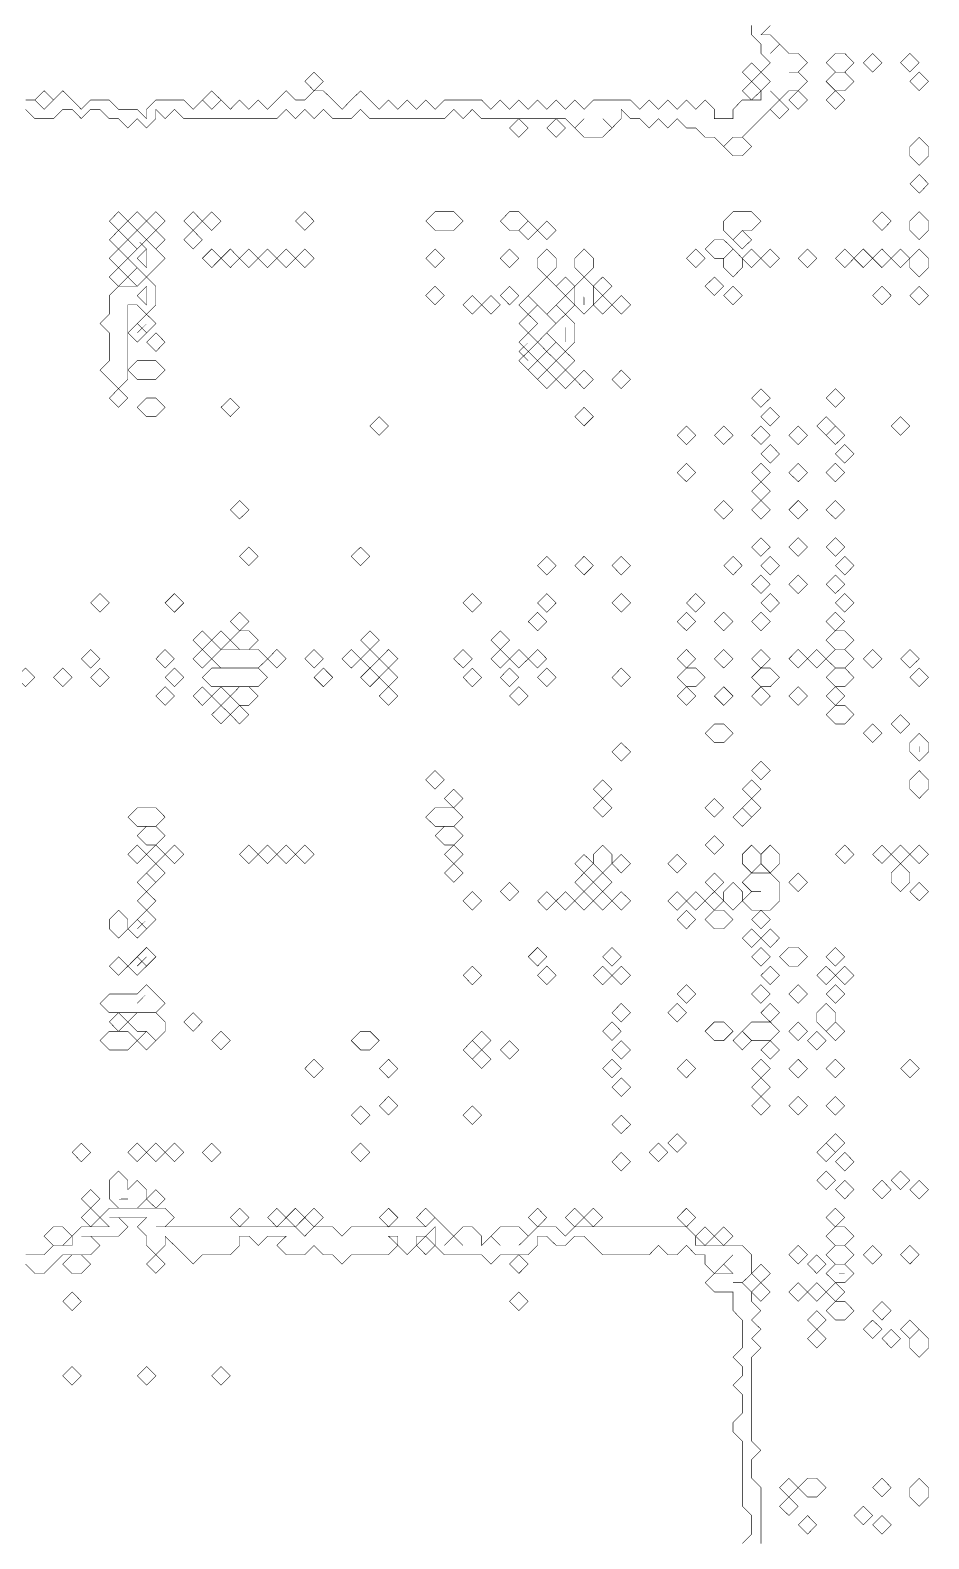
# Model space of a CAD drawing. Header units: metres. Extents: x 0 to 4945, y -4945 to 0.
# Drawn here: x 1127 to 2061, y -3362 to -1795 of the extents above; entities that cross this region are included whole.
import ezdxf

# ---------------------------------------------------------------- set-up
doc = ezdxf.new("R2010")
doc.units = ezdxf.units.M
for name, color, linetype in [('conductor', 1, 'Continuous'), ('dielectric', 8, 'Continuous'), ('substrate', 5, 'Continuous')]:
    doc.layers.add(name, color=color, linetype=linetype)

msp = doc.modelspace()

# ---------------------------------------------------------------- linework, layer by layer
at = {"layer": 'conductor', "const_width": 0.5}
for points in [[(1896.5, -1790), (1886.8, -1799.7), (1896.5, -1799.7), (1906.1, -1809.4), (1896.5, -1819), (1906.1, -1809.4), (1915.8, -1819), (1925.5, -1819), (1935.2, -1828.7), (1925.5, -1838.4), (1915.8, -1838.4), (1925.5, -1838.4), (1935.2, -1848.1), (1925.5, -1857.8), (1915.8, -1857.8), (1906.1, -1867.4), (1896.5, -1857.8), (1906.1, -1867.4), (1896.5, -1877.1), (1886.8, -1886.8), (1877.1, -1896.5), (1867.4, -1906.1), (1857.8, -1906.1), (1848.1, -1915.8), (1838.4, -1906.1), (1828.7, -1906.1), (1819, -1896.5), (1809.4, -1896.5), (1799.7, -1886.8), (1790, -1896.5), (1780.3, -1886.8), (1770.7, -1896.5), (1761, -1886.8), (1751.3, -1886.8), (1741.6, -1877.1), (1741.6, -1886.8), (1732, -1896.5), (1722.3, -1886.8), (1732, -1896.5), (1722.3, -1906.1), (1712.6, -1906.1), (1702.9, -1906.1), (1693.3, -1896.5), (1702.9, -1886.8), (1693.3, -1896.5), (1683.6, -1886.8), (1673.9, -1886.8), (1664.2, -1886.8), (1654.6, -1886.8), (1644.9, -1886.8), (1635.2, -1886.8), (1625.5, -1886.8), (1615.9, -1886.8), (1606.2, -1886.8), (1596.5, -1886.8), (1586.8, -1877.1), (1577.2, -1886.8), (1567.5, -1877.1), (1557.8, -1886.8), (1548.1, -1886.8), (1538.4, -1886.8), (1528.8, -1886.8), (1519.1, -1886.8), (1509.4, -1886.8), (1499.7, -1886.8), (1490.1, -1886.8), (1480.4, -1886.8), (1470.7, -1877.1), (1461, -1886.8), (1451.4, -1886.8), (1441.7, -1886.8), (1432, -1877.1), (1422.3, -1886.8), (1412.7, -1877.1), (1403, -1886.8), (1393.3, -1877.1), (1383.6, -1886.8), (1374, -1886.8), (1364.3, -1886.8), (1354.6, -1886.8), (1344.9, -1886.8), (1335.3, -1886.8), (1325.6, -1886.8), (1315.9, -1886.8), (1306.2, -1886.8), (1296.6, -1886.8), (1286.9, -1886.8), (1277.2, -1877.1), (1267.5, -1886.8), (1257.9, -1877.1), (1257.9, -1886.8), (1248.2, -1896.5), (1238.5, -1886.8), (1228.8, -1896.5), (1219.1, -1886.8), (1209.5, -1886.8), (1199.8, -1877.1), (1190.1, -1877.1), (1180.4, -1886.8), (1170.8, -1877.1), (1161.1, -1877.1), (1151.4, -1886.8), (1141.7, -1886.8), (1132.1, -1886.8), (1122.4, -1877.1)], [(1122.4, -3067.2), (1132.1, -3067.2), (1141.7, -3067.2), (1151.4, -3057.5), (1161.1, -3057.5), (1170.8, -3057.5), (1170.8, -3047.9), (1180.4, -3038.2), (1190.1, -3038.2), (1199.8, -3038.2), (1209.5, -3038.2), (1199.8, -3028.5), (1209.5, -3018.8), (1219.1, -3018.8), (1228.8, -3018.8), (1238.5, -3018.8), (1248.2, -3018.8), (1257.9, -3018.8), (1267.5, -3018.8), (1277.2, -3028.5), (1267.5, -3038.2), (1257.9, -3038.2), (1267.5, -3038.2), (1277.2, -3038.2), (1286.9, -3038.2), (1296.6, -3038.2), (1306.2, -3038.2), (1315.9, -3038.2), (1325.6, -3038.2), (1335.3, -3038.2), (1344.9, -3038.2), (1354.6, -3038.2), (1364.3, -3038.2), (1374, -3038.2), (1383.6, -3038.2), (1393.3, -3038.2), (1403, -3038.2), (1412.7, -3047.9), (1422.3, -3038.2), (1432, -3038.2), (1441.7, -3038.2), (1451.4, -3047.9), (1461, -3038.2), (1470.7, -3038.2), (1480.4, -3038.2), (1490.1, -3038.2), (1499.7, -3038.2), (1509.4, -3038.2), (1519.1, -3038.2), (1528.8, -3038.2), (1538.4, -3038.2), (1548.1, -3028.5), (1557.8, -3038.2), (1567.5, -3047.9), (1557.8, -3057.5), (1567.5, -3047.9), (1577.2, -3057.5), (1567.5, -3047.9), (1577.2, -3038.2), (1586.8, -3038.2), (1596.5, -3047.9), (1596.5, -3057.5), (1606.2, -3047.9), (1615.9, -3057.5), (1606.2, -3047.9), (1615.9, -3038.2), (1625.5, -3038.2), (1635.2, -3038.2), (1644.9, -3047.9), (1635.2, -3057.5), (1644.9, -3047.9), (1654.6, -3038.2), (1664.2, -3038.2), (1673.9, -3038.2), (1683.6, -3047.9), (1693.3, -3038.2), (1702.9, -3038.2), (1712.6, -3038.2), (1722.3, -3038.2), (1732, -3038.2), (1741.6, -3038.2), (1751.3, -3038.2), (1761, -3038.2), (1770.7, -3038.2), (1780.3, -3038.2), (1790, -3038.2), (1799.7, -3038.2), (1809.4, -3038.2), (1819, -3047.9), (1819, -3057.5), (1828.7, -3057.5), (1838.4, -3057.5), (1848.1, -3057.5), (1857.8, -3057.5), (1867.4, -3057.5), (1877.1, -3067.2), (1877.1, -3076.9), (1877.1, -3086.6), (1867.4, -3096.2), (1857.8, -3096.2), (1867.4, -3096.2), (1877.1, -3105.9), (1877.1, -3115.6), (1886.8, -3125.3), (1877.1, -3135), (1886.8, -3144.6), (1877.1, -3154.3), (1886.8, -3164), (1877.1, -3173.7), (1877.1, -3183.3), (1877.1, -3193), (1877.1, -3202.7), (1877.1, -3212.4), (1877.1, -3222), (1877.1, -3231.7), (1877.1, -3241.4), (1877.1, -3251.1), (1877.1, -3260.7), (1886.8, -3270.4), (1877.1, -3280.1), (1877.1, -3289.8), (1877.1, -3299.4), (1886.8, -3309.1), (1886.8, -3318.8), (1886.8, -3328.5), (1886.8, -3338.1), (1886.8, -3347.8), (1886.8, -3357.5), (1886.8, -3367.2)]]:
    msp.add_lwpolyline(points, dxfattribs=at)
for points in [[(1954.5, -1828.7), (1964.2, -1819), (1973.9, -1819), (1983.5, -1828.7), (1973.9, -1838.4), (1964.2, -1838.4)], [(1993.2, -1828.7), (2002.9, -1819), (2012.6, -1828.7), (2002.9, -1838.4)], [(2031.9, -1828.7), (2041.6, -1819), (2051.3, -1828.7), (2041.6, -1838.4)], [(1954.5, -1848.1), (1964.2, -1838.4), (1973.9, -1838.4), (1983.5, -1848.1), (1973.9, -1857.8), (1964.2, -1857.8)], [(2041.6, -1848.1), (2051.3, -1838.4), (2060.9, -1848.1), (2051.3, -1857.8)], [(1915.8, -1867.4), (1925.5, -1857.8), (1935.2, -1867.4), (1925.5, -1877.1)], [(1954.5, -1867.4), (1964.2, -1857.8), (1973.9, -1867.4), (1964.2, -1877.1)], [(1141.7, -1867.4)], [(1896.5, -1877.1), (1906.1, -1867.4), (1915.8, -1877.1), (1906.1, -1886.8)], [(1625.5, -1896.5), (1635.2, -1886.8), (1644.9, -1896.5), (1635.2, -1906.1)], [(1664.2, -1896.5), (1673.9, -1886.8), (1683.6, -1896.5), (1673.9, -1906.1)], [(1848.1, -1915.8), (1857.8, -1906.1), (1867.4, -1906.1), (1877.1, -1915.8), (1867.4, -1925.5), (1857.8, -1925.5)], [(2041.6, -1915.8), (2051.3, -1906.1), (2060.9, -1915.8), (2060.9, -1925.5), (2051.3, -1935.2), (2041.6, -1925.5)], [(2041.6, -1954.5), (2051.3, -1944.8), (2060.9, -1954.5), (2051.3, -1964.2)], [(1209.5, -1993.2), (1219.1, -1983.5), (1228.8, -1993.2), (1219.1, -2002.9)], [(1228.8, -1993.2), (1238.5, -1983.5), (1248.2, -1993.2), (1238.5, -2002.9)], [(1248.2, -1993.2), (1257.9, -1983.5), (1267.5, -1993.2), (1257.9, -2002.9)], [(1286.9, -1993.2), (1296.6, -1983.5), (1306.2, -1993.2), (1296.6, -2002.9)], [(1306.2, -1993.2), (1315.9, -1983.5), (1325.6, -1993.2), (1315.9, -2002.9)], [(1403, -1993.2), (1412.7, -1983.5), (1422.3, -1993.2), (1412.7, -2002.9)], [(1538.4, -1993.2), (1548.1, -1983.5), (1557.8, -1983.5), (1567.5, -1983.5), (1577.2, -1993.2), (1567.5, -2002.9), (1557.8, -2002.9), (1548.1, -2002.9)], [(1615.9, -1993.2), (1625.5, -1983.5), (1635.2, -1983.5), (1644.9, -1993.2), (1635.2, -2002.9), (1625.5, -2002.9)], [(1848.1, -1993.2), (1857.8, -1983.5), (1867.4, -1983.5), (1877.1, -1983.5), (1886.8, -1993.2), (1877.1, -2002.9), (1867.4, -2002.9), (1857.8, -2012.6), (1848.1, -2002.9)], [(2002.9, -1993.2), (2012.6, -1983.5), (2022.2, -1993.2), (2012.6, -2002.9)], [(2041.6, -1993.2), (2051.3, -1983.5), (2060.9, -1993.2), (2060.9, -2002.9), (2051.3, -2012.6), (2041.6, -2002.9)], [(1209.5, -2012.6), (1219.1, -2002.9), (1228.8, -2012.6), (1219.1, -2022.2)], [(1228.8, -2012.6), (1238.5, -2002.9), (1248.2, -2012.6), (1238.5, -2022.2)], [(1248.2, -2012.6), (1257.9, -2002.9), (1267.5, -2012.6), (1257.9, -2022.2)], [(1286.9, -2012.6), (1296.6, -2002.9), (1306.2, -2012.6), (1296.6, -2022.2)], [(1635.2, -2002.9), (1644.9, -1993.2), (1654.6, -2002.9), (1644.9, -2012.6)], [(1654.6, -2002.9), (1664.2, -1993.2), (1673.9, -2002.9), (1664.2, -2012.6)], [(1857.8, -2012.6), (1867.4, -2002.9), (1877.1, -2012.6), (1867.4, -2022.2)], [(1209.5, -2031.9), (1219.1, -2022.2), (1228.8, -2031.9), (1219.1, -2041.6)], [(1238.5, -2022.2), (1248.2, -2012.6), (1257.9, -2022.2), (1267.5, -2031.9), (1257.9, -2041.6), (1248.2, -2051.3), (1238.5, -2041.6), (1228.8, -2031.9)], [(1306.2, -2031.9), (1315.9, -2022.2), (1325.6, -2031.9), (1315.9, -2041.6)], [(1325.6, -2031.9), (1335.3, -2022.2), (1344.9, -2031.9), (1335.3, -2041.6)], [(1344.9, -2031.9), (1354.6, -2022.2), (1364.3, -2031.9), (1354.6, -2041.6)], [(1364.3, -2031.9), (1374, -2022.2), (1383.6, -2031.9), (1374, -2041.6)], [(1383.6, -2031.9), (1393.3, -2022.2), (1403, -2031.9), (1393.3, -2041.6)], [(1403, -2031.9), (1412.7, -2022.2), (1422.3, -2031.9), (1412.7, -2041.6)], [(1538.4, -2031.9), (1548.1, -2022.2), (1557.8, -2031.9), (1548.1, -2041.6)], [(1615.9, -2031.9), (1625.5, -2022.2), (1635.2, -2031.9), (1625.5, -2041.6)], [(1654.6, -2031.9), (1664.2, -2022.2), (1673.9, -2031.9), (1673.9, -2041.6), (1664.2, -2051.3), (1654.6, -2041.6)], [(1693.3, -2031.9), (1702.9, -2022.2), (1712.6, -2031.9), (1712.6, -2041.6), (1702.9, -2051.3), (1693.3, -2041.6)], [(1809.4, -2031.9), (1819, -2022.2), (1828.7, -2031.9), (1819, -2041.6)], [(1828.7, -2022.2), (1838.4, -2012.6), (1848.1, -2012.6), (1857.8, -2022.2), (1848.1, -2031.9), (1838.4, -2031.9)], [(1848.1, -2031.9), (1857.8, -2022.2), (1867.4, -2031.9), (1867.4, -2041.6), (1857.8, -2051.3), (1848.1, -2041.6)], [(1867.4, -2031.9), (1877.1, -2022.2), (1886.8, -2031.9), (1877.1, -2041.6)], [(1886.8, -2031.9), (1896.5, -2022.2), (1906.1, -2031.9), (1896.5, -2041.6)], [(1925.5, -2031.9), (1935.2, -2022.2), (1944.8, -2031.9), (1935.2, -2041.6)], [(1964.2, -2031.9), (1973.9, -2022.2), (1983.5, -2031.9), (1973.9, -2041.6)], [(1983.5, -2031.9), (1993.2, -2022.2), (2002.9, -2031.9), (1993.2, -2041.6)], [(2002.9, -2031.9), (2012.6, -2022.2), (2022.2, -2031.9), (2012.6, -2041.6)], [(2022.2, -2031.9), (2031.9, -2022.2), (2041.6, -2031.9), (2031.9, -2041.6)], [(2041.6, -2031.9), (2051.3, -2022.2), (2060.9, -2031.9), (2060.9, -2041.6), (2051.3, -2051.3), (2041.6, -2041.6)], [(1238.5, -2060.9), (1248.2, -2051.3), (1257.9, -2060.9), (1257.9, -2070.6), (1257.9, -2080.3), (1248.2, -2090), (1238.5, -2080.3), (1228.8, -2080.3), (1228.8, -2090), (1228.8, -2099.6), (1228.8, -2109.3), (1228.8, -2119), (1228.8, -2128.7), (1228.8, -2138.3), (1228.8, -2148), (1228.8, -2157.7), (1219.1, -2167.4), (1209.5, -2157.7), (1199.8, -2148), (1209.5, -2138.3), (1209.5, -2128.7), (1209.5, -2119), (1209.5, -2109.3), (1199.8, -2099.6), (1209.5, -2090), (1209.5, -2080.3), (1209.5, -2070.6), (1219.1, -2060.9), (1228.8, -2060.9)], [(1209.5, -2051.3), (1219.1, -2041.6), (1228.8, -2051.3), (1219.1, -2060.9)], [(1228.8, -2051.3), (1238.5, -2041.6), (1248.2, -2051.3), (1238.5, -2060.9)], [(1654.6, -2060.9), (1664.2, -2051.3), (1673.9, -2060.9), (1683.6, -2070.6), (1673.9, -2080.3), (1664.2, -2090), (1654.6, -2080.3), (1644.9, -2070.6)], [(1673.9, -2060.9), (1683.6, -2051.3), (1693.3, -2060.9), (1683.6, -2070.6)], [(1693.3, -2060.9), (1702.9, -2051.3), (1712.6, -2060.9), (1712.6, -2070.6), (1712.6, -2080.3), (1702.9, -2090), (1693.3, -2080.3), (1693.3, -2070.6)], [(1712.6, -2060.9), (1722.3, -2051.3), (1732, -2060.9), (1722.3, -2070.6)], [(1828.7, -2060.9), (1838.4, -2051.3), (1848.1, -2060.9), (1838.4, -2070.6)], [(1538.4, -2070.6), (1548.1, -2060.9), (1557.8, -2070.6), (1548.1, -2080.3)], [(1615.9, -2070.6), (1625.5, -2060.9), (1635.2, -2070.6), (1625.5, -2080.3)], [(1848.1, -2070.6), (1857.8, -2060.9), (1867.4, -2070.6), (1857.8, -2080.3)], [(2002.9, -2070.6), (2012.6, -2060.9), (2022.2, -2070.6), (2012.6, -2080.3)], [(2041.6, -2070.6), (2051.3, -2060.9), (2060.9, -2070.6), (2051.3, -2080.3)], [(1577.2, -2080.3), (1586.8, -2070.6), (1596.5, -2080.3), (1586.8, -2090)], [(1596.5, -2080.3), (1606.2, -2070.6), (1615.9, -2080.3), (1606.2, -2090)], [(1635.2, -2080.3), (1644.9, -2070.6), (1654.6, -2080.3), (1644.9, -2090)], [(1664.2, -2090), (1673.9, -2080.3), (1683.6, -2090), (1673.9, -2099.6)], [(1673.9, -2080.3), (1683.6, -2070.6), (1693.3, -2080.3), (1683.6, -2090)], [(1712.6, -2080.3), (1722.3, -2070.6), (1732, -2080.3), (1722.3, -2090)], [(1732, -2080.3), (1741.6, -2070.6), (1751.3, -2080.3), (1741.6, -2090)], [(1228.8, -2109.3), (1238.5, -2099.6), (1248.2, -2109.3), (1238.5, -2119)], [(1238.5, -2099.6), (1248.2, -2090), (1257.9, -2099.6), (1248.2, -2109.3)], [(1635.2, -2099.6), (1644.9, -2090), (1654.6, -2099.6), (1644.9, -2109.3)], [(1673.9, -2099.6), (1683.6, -2090), (1693.3, -2099.6), (1693.3, -2109.3), (1693.3, -2119), (1683.6, -2128.7), (1673.9, -2119), (1664.2, -2109.3)], [(1248.2, -2119), (1257.9, -2109.3), (1267.5, -2119), (1257.9, -2128.7)], [(1635.2, -2119), (1644.9, -2109.3), (1654.6, -2119), (1644.9, -2128.7)], [(1654.6, -2119), (1664.2, -2109.3), (1673.9, -2119), (1664.2, -2128.7)], [(1635.2, -2138.3), (1644.9, -2128.7), (1654.6, -2138.3), (1644.9, -2148)], [(1654.6, -2138.3), (1664.2, -2128.7), (1673.9, -2138.3), (1664.2, -2148)], [(1673.9, -2138.3), (1683.6, -2128.7), (1693.3, -2138.3), (1683.6, -2148)], [(1228.8, -2148), (1238.5, -2138.3), (1248.2, -2138.3), (1257.9, -2138.3), (1267.5, -2148), (1257.9, -2157.7), (1248.2, -2157.7), (1238.5, -2157.7)], [(1644.9, -2148), (1654.6, -2138.3), (1664.2, -2148), (1654.6, -2157.7)], [(1664.2, -2148), (1673.9, -2138.3), (1683.6, -2148), (1673.9, -2157.7)], [(1654.6, -2157.7), (1664.2, -2148), (1673.9, -2157.7), (1664.2, -2167.4)], [(1673.9, -2157.7), (1683.6, -2148), (1693.3, -2157.7), (1683.6, -2167.4)], [(1693.3, -2157.7), (1702.9, -2148), (1712.6, -2157.7), (1702.9, -2167.4)], [(1732, -2157.7), (1741.6, -2148), (1751.3, -2157.7), (1741.6, -2167.4)], [(1209.5, -2177.1), (1219.1, -2167.4), (1228.8, -2177.1), (1219.1, -2186.7)], [(1238.5, -2186.7), (1248.2, -2177.1), (1257.9, -2177.1), (1267.5, -2186.7), (1257.9, -2196.4), (1248.2, -2196.4)], [(1325.6, -2186.7), (1335.3, -2177.1), (1344.9, -2186.7), (1335.3, -2196.4)], [(1877.1, -2177.1), (1886.8, -2167.4), (1896.5, -2177.1), (1886.8, -2186.7)], [(1954.5, -2177.1), (1964.2, -2167.4), (1973.9, -2177.1), (1964.2, -2186.7)], [(1693.3, -2196.4), (1702.9, -2186.7), (1712.6, -2196.4), (1702.9, -2206.1)], [(1886.8, -2196.4), (1896.5, -2186.7), (1906.1, -2196.4), (1896.5, -2206.1)], [(1480.4, -2206.1), (1490.1, -2196.4), (1499.7, -2206.1), (1490.1, -2215.8)], [(1799.7, -2215.8), (1809.4, -2206.1), (1819, -2215.8), (1809.4, -2225.4)], [(1838.4, -2215.8), (1848.1, -2206.1), (1857.8, -2215.8), (1848.1, -2225.4)], [(1877.1, -2215.8), (1886.8, -2206.1), (1896.5, -2215.8), (1886.8, -2225.4)], [(1915.8, -2215.8), (1925.5, -2206.1), (1935.2, -2215.8), (1925.5, -2225.4)], [(1944.8, -2206.1), (1954.5, -2196.4), (1964.2, -2206.1), (1954.5, -2215.8)], [(1954.5, -2215.8), (1964.2, -2206.1), (1973.9, -2215.8), (1964.2, -2225.4)], [(2022.2, -2206.1), (2031.9, -2196.4), (2041.6, -2206.1), (2031.9, -2215.8)], [(1886.8, -2235.1), (1896.5, -2225.4), (1906.1, -2235.1), (1896.5, -2244.8)], [(1964.2, -2235.1), (1973.9, -2225.4), (1983.5, -2235.1), (1973.9, -2244.8)], [(1799.7, -2254.5), (1809.4, -2244.8), (1819, -2254.5), (1809.4, -2264.1)], [(1877.1, -2254.5), (1886.8, -2244.8), (1896.5, -2254.5), (1886.8, -2264.1)], [(1915.8, -2254.5), (1925.5, -2244.8), (1935.2, -2254.5), (1925.5, -2264.1)], [(1954.5, -2254.5), (1964.2, -2244.8), (1973.9, -2254.5), (1964.2, -2264.1)], [(1877.1, -2273.8), (1886.8, -2264.1), (1896.5, -2273.8), (1886.8, -2283.5)], [(1335.3, -2293.2), (1344.9, -2283.5), (1354.6, -2293.2), (1344.9, -2302.8)], [(1838.4, -2293.2), (1848.1, -2283.5), (1857.8, -2293.2), (1848.1, -2302.8)], [(1877.1, -2293.2), (1886.8, -2283.5), (1896.5, -2293.2), (1886.8, -2302.8)], [(1915.8, -2293.2), (1925.5, -2283.5), (1935.2, -2293.2), (1925.5, -2302.8)], [(1954.5, -2293.2), (1964.2, -2283.5), (1973.9, -2293.2), (1964.2, -2302.8)], [(1344.9, -2341.5), (1354.6, -2331.9), (1364.3, -2341.5), (1354.6, -2351.2)], [(1461, -2341.5), (1470.7, -2331.9), (1480.4, -2341.5), (1470.7, -2351.2)], [(1877.1, -2331.9), (1886.8, -2322.2), (1896.5, -2331.9), (1886.8, -2341.5)], [(1915.8, -2331.9), (1925.5, -2322.2), (1935.2, -2331.9), (1925.5, -2341.5)], [(1954.5, -2331.9), (1964.2, -2322.2), (1973.9, -2331.9), (1964.2, -2341.5)], [(1654.6, -2351.2), (1664.2, -2341.5), (1673.9, -2351.2), (1664.2, -2360.9)], [(1693.3, -2351.2), (1702.9, -2341.5), (1712.6, -2351.2), (1702.9, -2360.9)], [(1732, -2351.2), (1741.6, -2341.5), (1751.3, -2351.2), (1741.6, -2360.9)], [(1848.1, -2351.2), (1857.8, -2341.5), (1867.4, -2351.2), (1857.8, -2360.9)], [(1886.8, -2351.2), (1896.5, -2341.5), (1906.1, -2351.2), (1896.5, -2360.9)], [(1964.2, -2351.2), (1973.9, -2341.5), (1983.5, -2351.2), (1973.9, -2360.9)], [(1877.1, -2370.6), (1886.8, -2360.9), (1896.5, -2370.6), (1886.8, -2380.2)], [(1915.8, -2370.6), (1925.5, -2360.9), (1935.2, -2370.6), (1925.5, -2380.2)], [(1954.5, -2370.6), (1964.2, -2360.9), (1973.9, -2370.6), (1964.2, -2380.2)], [(1190.1, -2389.9), (1199.8, -2380.2), (1209.5, -2389.9), (1199.8, -2399.6)], [(1267.5, -2389.9), (1277.2, -2380.2), (1286.9, -2389.9), (1277.2, -2399.6)], [(1577.2, -2389.9), (1586.8, -2380.2), (1596.5, -2389.9), (1586.8, -2399.6)], [(1654.6, -2389.9), (1664.2, -2380.2), (1673.9, -2389.9), (1664.2, -2399.6)], [(1732, -2389.9), (1741.6, -2380.2), (1751.3, -2389.9), (1741.6, -2399.6)], [(1809.4, -2389.9), (1819, -2380.2), (1828.7, -2389.9), (1819, -2399.6)], [(1886.8, -2389.9), (1896.5, -2380.2), (1906.1, -2389.9), (1896.5, -2399.6)], [(1964.2, -2389.9), (1973.9, -2380.2), (1983.5, -2389.9), (1973.9, -2399.6)], [(1335.3, -2409.3), (1344.9, -2399.6), (1354.6, -2409.3), (1344.9, -2418.9)], [(1644.9, -2409.3), (1654.6, -2399.6), (1664.2, -2409.3), (1654.6, -2418.9)], [(1799.7, -2409.3), (1809.4, -2399.6), (1819, -2409.3), (1809.4, -2418.9)], [(1838.4, -2409.3), (1848.1, -2399.6), (1857.8, -2409.3), (1848.1, -2418.9)], [(1877.1, -2409.3), (1886.8, -2399.6), (1896.5, -2409.3), (1886.8, -2418.9)], [(1954.5, -2409.3), (1964.2, -2399.6), (1973.9, -2409.3), (1964.2, -2418.9)], [(1296.6, -2428.6), (1306.2, -2418.9), (1315.9, -2428.6), (1306.2, -2438.3)], [(1315.9, -2428.6), (1325.6, -2418.9), (1335.3, -2428.6), (1325.6, -2438.3)], [(1335.3, -2428.6), (1344.9, -2418.9), (1354.6, -2418.9), (1364.3, -2428.6), (1354.6, -2438.3), (1344.9, -2438.3)], [(1470.7, -2428.6), (1480.4, -2418.9), (1490.1, -2428.6), (1480.4, -2438.3)], [(1606.2, -2428.6), (1615.9, -2418.9), (1625.5, -2428.6), (1615.9, -2438.3)], [(1954.5, -2428.6), (1964.2, -2418.9), (1973.9, -2418.9), (1983.5, -2428.6), (1973.9, -2438.3), (1964.2, -2438.3)], [(1180.4, -2448), (1190.1, -2438.3), (1199.8, -2448), (1190.1, -2457.6)], [(1257.9, -2448), (1267.5, -2438.3), (1277.2, -2448), (1267.5, -2457.6)], [(1296.6, -2448), (1306.2, -2438.3), (1315.9, -2448), (1306.2, -2457.6)], [(1315.9, -2448), (1325.6, -2438.3), (1335.3, -2438.3), (1344.9, -2438.3), (1354.6, -2438.3), (1364.3, -2438.3), (1374, -2448), (1364.3, -2457.6), (1354.6, -2457.6), (1344.9, -2457.6), (1335.3, -2457.6), (1325.6, -2457.6)], [(1374, -2448), (1383.6, -2438.3), (1393.3, -2448), (1383.6, -2457.6)], [(1412.7, -2448), (1422.3, -2438.3), (1432, -2448), (1422.3, -2457.6)], [(1451.4, -2448), (1461, -2438.3), (1470.7, -2448), (1461, -2457.6)], [(1470.7, -2448), (1480.4, -2438.3), (1490.1, -2448), (1480.4, -2457.6)], [(1490.1, -2448), (1499.7, -2438.3), (1509.4, -2448), (1499.7, -2457.6)], [(1567.5, -2448), (1577.2, -2438.3), (1586.8, -2448), (1577.2, -2457.6)], [(1606.2, -2448), (1615.9, -2438.3), (1625.5, -2448), (1615.9, -2457.6)], [(1625.5, -2448), (1635.2, -2438.3), (1644.9, -2448), (1635.2, -2457.6)], [(1644.9, -2448), (1654.6, -2438.3), (1664.2, -2448), (1654.6, -2457.6)], [(1799.7, -2448), (1809.4, -2438.3), (1819, -2448), (1809.4, -2457.6)], [(1838.4, -2448), (1848.1, -2438.3), (1857.8, -2448), (1848.1, -2457.6)], [(1877.1, -2448), (1886.8, -2438.3), (1896.5, -2448), (1886.8, -2457.6)], [(1915.8, -2448), (1925.5, -2438.3), (1935.2, -2448), (1925.5, -2457.6)], [(1935.2, -2448), (1944.8, -2438.3), (1954.5, -2448), (1944.8, -2457.6)], [(1954.5, -2448), (1964.2, -2438.3), (1973.9, -2438.3), (1983.5, -2448), (1973.9, -2457.6), (1964.2, -2457.6)], [(1993.2, -2448), (2002.9, -2438.3), (2012.6, -2448), (2002.9, -2457.6)], [(2031.9, -2448), (2041.6, -2438.3), (2051.3, -2448), (2041.6, -2457.6)], [(1112.7, -2467.3), (1122.4, -2457.6), (1132.1, -2467.3), (1122.4, -2477)], [(1151.4, -2467.3), (1161.1, -2457.6), (1170.8, -2467.3), (1161.1, -2477)], [(1190.1, -2467.3), (1199.8, -2457.6), (1209.5, -2467.3), (1199.8, -2477)], [(1267.5, -2467.3), (1277.2, -2457.6), (1286.9, -2467.3), (1277.2, -2477)], [(1306.2, -2467.3), (1315.9, -2457.6), (1325.6, -2457.6), (1335.3, -2457.6), (1344.9, -2457.6), (1354.6, -2457.6), (1364.3, -2457.6), (1374, -2467.3), (1364.3, -2477), (1354.6, -2477), (1344.9, -2477), (1335.3, -2477), (1325.6, -2477), (1315.9, -2477)], [(1422.3, -2467.3), (1432, -2457.6), (1441.7, -2467.3), (1432, -2477)], [(1470.7, -2467.3), (1480.4, -2457.6), (1490.1, -2467.3), (1480.4, -2477)], [(1490.1, -2467.3), (1499.7, -2457.6), (1509.4, -2467.3), (1499.7, -2477)], [(1577.2, -2467.3), (1586.8, -2457.6), (1596.5, -2467.3), (1586.8, -2477)], [(1615.9, -2467.3), (1625.5, -2457.6), (1635.2, -2467.3), (1625.5, -2477)], [(1654.6, -2467.3), (1664.2, -2457.6), (1673.9, -2467.3), (1664.2, -2477)], [(1732, -2467.3), (1741.6, -2457.6), (1751.3, -2467.3), (1741.6, -2477)], [(1799.7, -2467.3), (1809.4, -2457.6), (1819, -2457.6), (1828.7, -2467.3), (1819, -2477), (1809.4, -2477)], [(1877.1, -2467.3), (1886.8, -2457.6), (1896.5, -2457.6), (1906.1, -2467.3), (1896.5, -2477), (1886.8, -2477)], [(1954.5, -2467.3), (1964.2, -2457.6), (1973.9, -2457.6), (1983.5, -2467.3), (1973.9, -2477), (1964.2, -2477)], [(2041.6, -2467.3), (2051.3, -2457.6), (2060.9, -2467.3), (2051.3, -2477)], [(1257.9, -2486.7), (1267.5, -2477), (1277.2, -2486.7), (1267.5, -2496.4)], [(1296.6, -2486.7), (1306.2, -2477), (1315.9, -2486.7), (1306.2, -2496.4)], [(1315.9, -2486.7), (1325.6, -2477), (1335.3, -2486.7), (1325.6, -2496.4)], [(1335.3, -2486.7), (1344.9, -2477), (1354.6, -2477), (1364.3, -2486.7), (1354.6, -2496.4), (1344.9, -2496.4)], [(1490.1, -2486.7), (1499.7, -2477), (1509.4, -2486.7), (1499.7, -2496.4)], [(1625.5, -2486.7), (1635.2, -2477), (1644.9, -2486.7), (1635.2, -2496.4)], [(1799.7, -2486.7), (1809.4, -2477), (1819, -2486.7), (1809.4, -2496.4)], [(1838.4, -2486.7), (1848.1, -2477), (1857.8, -2486.7), (1848.1, -2496.4)], [(1877.1, -2486.7), (1886.8, -2477), (1896.5, -2486.7), (1886.8, -2496.4)], [(1915.8, -2486.7), (1925.5, -2477), (1935.2, -2486.7), (1925.5, -2496.4)], [(1954.5, -2486.7), (1964.2, -2477), (1973.9, -2486.7), (1964.2, -2496.4)], [(1315.9, -2506), (1325.6, -2496.4), (1335.3, -2506), (1325.6, -2515.7)], [(1335.3, -2506), (1344.9, -2496.4), (1354.6, -2506), (1344.9, -2515.7)], [(1954.5, -2506), (1964.2, -2496.4), (1973.9, -2496.4), (1983.5, -2506), (1973.9, -2515.7), (1964.2, -2515.7)], [(2022.2, -2515.7), (2031.9, -2506), (2041.6, -2515.7), (2031.9, -2525.4)], [(1828.7, -2525.4), (1838.4, -2515.7), (1848.1, -2515.7), (1857.8, -2525.4), (1848.1, -2535.1), (1838.4, -2535.1)], [(1993.2, -2525.4), (2002.9, -2515.7), (2012.6, -2525.4), (2002.9, -2535.1)], [(1732, -2544.7), (1741.6, -2535.1), (1751.3, -2544.7), (1741.6, -2554.4)], [(2041.6, -2535.1), (2051.3, -2525.4), (2060.9, -2535.1), (2060.9, -2544.7), (2051.3, -2554.4), (2041.6, -2544.7)], [(1877.1, -2564.1), (1886.8, -2554.4), (1896.5, -2564.1), (1886.8, -2573.8)], [(1538.4, -2573.8), (1548.1, -2564.1), (1557.8, -2573.8), (1548.1, -2583.4)], [(2041.6, -2573.8), (2051.3, -2564.1), (2060.9, -2573.8), (2060.9, -2583.4), (2051.3, -2593.1), (2041.6, -2583.4)], [(1557.8, -2593.1), (1567.5, -2583.4), (1577.2, -2593.1), (1567.5, -2602.8)], [(1712.6, -2583.4), (1722.3, -2573.8), (1732, -2583.4), (1722.3, -2593.1)], [(1867.4, -2583.4), (1877.1, -2573.8), (1886.8, -2583.4), (1877.1, -2593.1)], [(1712.6, -2602.8), (1722.3, -2593.1), (1732, -2602.8), (1722.3, -2612.5)], [(1828.7, -2602.8), (1838.4, -2593.1), (1848.1, -2602.8), (1838.4, -2612.5)], [(1867.4, -2602.8), (1877.1, -2593.1), (1886.8, -2602.8), (1877.1, -2612.5)], [(1228.8, -2612.5), (1238.5, -2602.8), (1248.2, -2602.8), (1257.9, -2602.8), (1267.5, -2612.5), (1257.9, -2622.1), (1248.2, -2622.1), (1238.5, -2622.1)], [(1538.4, -2612.5), (1548.1, -2602.8), (1557.8, -2602.8), (1567.5, -2602.8), (1577.2, -2612.5), (1567.5, -2622.1), (1557.8, -2622.1), (1548.1, -2622.1)], [(1857.8, -2612.5), (1867.4, -2602.8), (1877.1, -2612.5), (1867.4, -2622.1)], [(1238.5, -2631.8), (1248.2, -2622.1), (1257.9, -2622.1), (1267.5, -2631.8), (1257.9, -2641.5), (1248.2, -2641.5)], [(1548.1, -2631.8), (1557.8, -2622.1), (1567.5, -2622.1), (1577.2, -2631.8), (1567.5, -2641.5), (1557.8, -2641.5)], [(1828.7, -2641.5), (1838.4, -2631.8), (1848.1, -2641.5), (1838.4, -2651.2)], [(1228.8, -2651.2), (1238.5, -2641.5), (1248.2, -2651.2), (1238.5, -2660.8)], [(1248.2, -2651.2), (1257.9, -2641.5), (1267.5, -2651.2), (1257.9, -2660.8)], [(1267.5, -2651.2), (1277.2, -2641.5), (1286.9, -2651.2), (1277.2, -2660.8)], [(1344.9, -2651.2), (1354.6, -2641.5), (1364.3, -2651.2), (1354.6, -2660.8)], [(1364.3, -2651.2), (1374, -2641.5), (1383.6, -2651.2), (1374, -2660.8)], [(1383.6, -2651.2), (1393.3, -2641.5), (1403, -2651.2), (1393.3, -2660.8)], [(1403, -2651.2), (1412.7, -2641.5), (1422.3, -2651.2), (1412.7, -2660.8)], [(1557.8, -2651.2), (1567.5, -2641.5), (1577.2, -2651.2), (1567.5, -2660.8)], [(1712.6, -2651.2), (1722.3, -2641.5), (1732, -2651.2), (1732, -2660.8), (1722.3, -2670.5), (1712.6, -2660.8)], [(1867.4, -2651.2), (1877.1, -2641.5), (1886.8, -2651.2), (1886.8, -2660.8), (1877.1, -2670.5), (1867.4, -2660.8)], [(1886.8, -2651.2), (1896.5, -2641.5), (1906.1, -2651.2), (1906.1, -2660.8), (1896.5, -2670.5), (1886.8, -2660.8)], [(1964.2, -2651.2), (1973.9, -2641.5), (1983.5, -2651.2), (1973.9, -2660.8)], [(2002.9, -2651.2), (2012.6, -2641.5), (2022.2, -2651.2), (2012.6, -2660.8)], [(2022.2, -2651.2), (2031.9, -2641.5), (2041.6, -2651.2), (2031.9, -2660.8)], [(2041.6, -2651.2), (2051.3, -2641.5), (2060.9, -2651.2), (2051.3, -2660.8)], [(1248.2, -2670.5), (1257.9, -2660.8), (1267.5, -2670.5), (1257.9, -2680.2)], [(1557.8, -2670.5), (1567.5, -2660.8), (1577.2, -2670.5), (1567.5, -2680.2)], [(1693.3, -2660.8), (1702.9, -2651.2), (1712.6, -2660.8), (1702.9, -2670.5)], [(1732, -2660.8), (1741.6, -2651.2), (1751.3, -2660.8), (1741.6, -2670.5)], [(1790, -2660.8), (1799.7, -2651.2), (1809.4, -2660.8), (1799.7, -2670.5)], [(2022.2, -2670.5), (2031.9, -2660.8), (2041.6, -2670.5), (2041.6, -2680.2), (2031.9, -2689.9), (2022.2, -2680.2)], [(1238.5, -2680.2), (1248.2, -2670.5), (1257.9, -2680.2), (1248.2, -2689.9)], [(1615.9, -2689.9), (1625.5, -2680.2), (1635.2, -2689.9), (1625.5, -2699.5)], [(1693.3, -2680.2), (1702.9, -2670.5), (1712.6, -2680.2), (1702.9, -2689.9)], [(1712.6, -2680.2), (1722.3, -2670.5), (1732, -2680.2), (1722.3, -2689.9)], [(1828.7, -2680.2), (1838.4, -2670.5), (1848.1, -2680.2), (1838.4, -2689.9)], [(1848.1, -2689.9), (1857.8, -2680.2), (1867.4, -2689.9), (1867.4, -2699.5), (1857.8, -2709.2), (1848.1, -2699.5)], [(1867.4, -2680.2), (1877.1, -2670.5), (1886.8, -2670.5), (1896.5, -2670.5), (1906.1, -2680.2), (1906.1, -2689.9), (1906.1, -2699.5), (1896.5, -2709.2), (1886.8, -2709.2), (1877.1, -2709.2), (1867.4, -2699.5), (1877.1, -2689.9), (1886.8, -2689.9), (1877.1, -2689.9)], [(1915.8, -2680.2), (1925.5, -2670.5), (1935.2, -2680.2), (1925.5, -2689.9)], [(2041.6, -2689.9), (2051.3, -2680.2), (2060.9, -2689.9), (2051.3, -2699.5)], [(1238.5, -2699.5), (1248.2, -2689.9), (1257.9, -2699.5), (1248.2, -2709.2)], [(1577.2, -2699.5), (1586.8, -2689.9), (1596.5, -2699.5), (1586.8, -2709.2)], [(1654.6, -2699.5), (1664.2, -2689.9), (1673.9, -2699.5), (1664.2, -2709.2)], [(1673.9, -2699.5), (1683.6, -2689.9), (1693.3, -2699.5), (1683.6, -2709.2)], [(1693.3, -2699.5), (1702.9, -2689.9), (1712.6, -2699.5), (1702.9, -2709.2)], [(1712.6, -2699.5), (1722.3, -2689.9), (1732, -2699.5), (1722.3, -2709.2)], [(1732, -2699.5), (1741.6, -2689.9), (1751.3, -2699.5), (1741.6, -2709.2)], [(1790, -2699.5), (1799.7, -2689.9), (1809.4, -2699.5), (1799.7, -2709.2)], [(1809.4, -2699.5), (1819, -2689.9), (1828.7, -2699.5), (1819, -2709.2)], [(1828.7, -2699.5), (1838.4, -2689.9), (1848.1, -2699.5), (1838.4, -2709.2)], [(1209.5, -2718.9), (1219.1, -2709.2), (1228.8, -2718.9), (1228.8, -2728.6), (1219.1, -2738.2), (1209.5, -2728.6)], [(1238.5, -2718.9), (1248.2, -2709.2), (1257.9, -2718.9), (1248.2, -2728.6)], [(1799.7, -2718.9), (1809.4, -2709.2), (1819, -2718.9), (1809.4, -2728.6)], [(1828.7, -2718.9), (1838.4, -2709.2), (1848.1, -2709.2), (1857.8, -2718.9), (1848.1, -2728.6), (1838.4, -2728.6)], [(1877.1, -2718.9), (1886.8, -2709.2), (1896.5, -2718.9), (1886.8, -2728.6)], [(1228.8, -2728.6), (1238.5, -2718.9), (1248.2, -2728.6), (1238.5, -2738.2)], [(1867.4, -2738.2), (1877.1, -2728.6), (1886.8, -2738.2), (1877.1, -2747.9)], [(1886.8, -2738.2), (1896.5, -2728.6), (1906.1, -2738.2), (1896.5, -2747.9)], [(1209.5, -2767.3), (1219.1, -2757.6), (1228.8, -2767.3), (1219.1, -2776.9)], [(1228.8, -2767.3), (1238.5, -2757.6), (1248.2, -2767.3), (1238.5, -2776.9)], [(1238.5, -2757.6), (1248.2, -2747.9), (1257.9, -2757.6), (1248.2, -2767.3)], [(1644.9, -2757.6), (1654.6, -2747.9), (1664.2, -2757.6), (1654.6, -2767.3)], [(1722.3, -2757.6), (1732, -2747.9), (1741.6, -2757.6), (1732, -2767.3)], [(1877.1, -2757.6), (1886.8, -2747.9), (1896.5, -2757.6), (1886.8, -2767.3)], [(1906.1, -2757.6), (1915.8, -2747.9), (1925.5, -2747.9), (1935.2, -2757.6), (1925.5, -2767.3), (1915.8, -2767.3)], [(1954.5, -2757.6), (1964.2, -2747.9), (1973.9, -2757.6), (1964.2, -2767.3)], [(1577.2, -2776.9), (1586.8, -2767.3), (1596.5, -2776.9), (1586.8, -2786.6)], [(1654.6, -2776.9), (1664.2, -2767.3), (1673.9, -2776.9), (1664.2, -2786.6)], [(1712.6, -2776.9), (1722.3, -2767.3), (1732, -2776.9), (1722.3, -2786.6)], [(1732, -2776.9), (1741.6, -2767.3), (1751.3, -2776.9), (1741.6, -2786.6)], [(1886.8, -2776.9), (1896.5, -2767.3), (1906.1, -2776.9), (1896.5, -2786.6)], [(1944.8, -2776.9), (1954.5, -2767.3), (1964.2, -2776.9), (1954.5, -2786.6)], [(1964.2, -2776.9), (1973.9, -2767.3), (1983.5, -2776.9), (1973.9, -2786.6)], [(1238.5, -2796.3), (1248.2, -2786.6), (1257.9, -2796.3), (1267.5, -2806), (1257.9, -2815.7), (1248.2, -2815.7), (1238.5, -2815.7), (1228.8, -2815.7), (1219.1, -2815.7), (1209.5, -2815.7), (1199.8, -2806), (1209.5, -2796.3), (1219.1, -2796.3), (1228.8, -2796.3)], [(1799.7, -2796.3), (1809.4, -2786.6), (1819, -2796.3), (1809.4, -2806)], [(1877.1, -2796.3), (1886.8, -2786.6), (1896.5, -2796.3), (1886.8, -2806)], [(1915.8, -2796.3), (1925.5, -2786.6), (1935.2, -2796.3), (1925.5, -2806)], [(1954.5, -2796.3), (1964.2, -2786.6), (1973.9, -2796.3), (1964.2, -2806)], [(1732, -2815.7), (1741.6, -2806), (1751.3, -2815.7), (1741.6, -2825.3)], [(1790, -2815.7), (1799.7, -2806), (1809.4, -2815.7), (1799.7, -2825.3)], [(1886.8, -2815.7), (1896.5, -2806), (1906.1, -2815.7), (1896.5, -2825.3)], [(1944.8, -2815.7), (1954.5, -2806), (1964.2, -2815.7), (1964.2, -2825.3), (1954.5, -2835), (1944.8, -2825.3)], [(1209.5, -2825.3), (1219.1, -2815.7), (1228.8, -2825.3), (1219.1, -2835)], [(1228.8, -2825.3), (1238.5, -2815.7), (1248.2, -2815.7), (1257.9, -2815.7), (1267.5, -2825.3), (1267.5, -2835), (1257.9, -2844.7), (1248.2, -2835), (1238.5, -2835)], [(1286.9, -2825.3), (1296.6, -2815.7), (1306.2, -2825.3), (1296.6, -2835)], [(1199.8, -2844.7), (1209.5, -2835), (1219.1, -2835), (1228.8, -2835), (1238.5, -2844.7), (1228.8, -2854.4), (1219.1, -2854.4), (1209.5, -2854.4)], [(1238.5, -2844.7), (1248.2, -2835), (1257.9, -2844.7), (1248.2, -2854.4)], [(1315.9, -2844.7), (1325.6, -2835), (1335.3, -2844.7), (1325.6, -2854.4)], [(1461, -2844.7), (1470.7, -2835), (1480.4, -2835), (1490.1, -2844.7), (1480.4, -2854.4), (1470.7, -2854.4)], [(1586.8, -2844.7), (1596.5, -2835), (1606.2, -2844.7), (1596.5, -2854.4)], [(1722.3, -2835), (1732, -2825.3), (1741.6, -2835), (1732, -2844.7)], [(1828.7, -2835), (1838.4, -2825.3), (1848.1, -2825.3), (1857.8, -2835), (1848.1, -2844.7), (1838.4, -2844.7)], [(1857.8, -2844.7), (1867.4, -2835), (1877.1, -2844.7), (1867.4, -2854.4)], [(1867.4, -2835), (1877.1, -2825.3), (1886.8, -2825.3), (1896.5, -2825.3), (1906.1, -2835), (1896.5, -2844.7), (1886.8, -2844.7), (1877.1, -2844.7)], [(1915.8, -2835), (1925.5, -2825.3), (1935.2, -2835), (1925.5, -2844.7)], [(1935.2, -2844.7), (1944.8, -2835), (1954.5, -2844.7), (1944.8, -2854.4)], [(1954.5, -2835), (1964.2, -2825.3), (1973.9, -2835), (1964.2, -2844.7)], [(1577.2, -2854.4), (1586.8, -2844.7), (1596.5, -2854.4), (1586.8, -2864)], [(1615.9, -2854.4), (1625.5, -2844.7), (1635.2, -2854.4), (1625.5, -2864)], [(1732, -2854.4), (1741.6, -2844.7), (1751.3, -2854.4), (1741.6, -2864)], [(1886.8, -2854.4), (1896.5, -2844.7), (1906.1, -2854.4), (1896.5, -2864)], [(1412.7, -2873.7), (1422.3, -2864), (1432, -2873.7), (1422.3, -2883.4)], [(1490.1, -2873.7), (1499.7, -2864), (1509.4, -2873.7), (1499.7, -2883.4)], [(1586.8, -2864), (1596.5, -2854.4), (1606.2, -2864), (1596.5, -2873.7)], [(1722.3, -2873.7), (1732, -2864), (1741.6, -2873.7), (1732, -2883.4)], [(1799.7, -2873.7), (1809.4, -2864), (1819, -2873.7), (1809.4, -2883.4)], [(1877.1, -2873.7), (1886.8, -2864), (1896.5, -2873.7), (1886.8, -2883.4)], [(1915.8, -2873.7), (1925.5, -2864), (1935.2, -2873.7), (1925.5, -2883.4)], [(1954.5, -2873.7), (1964.2, -2864), (1973.9, -2873.7), (1964.2, -2883.4)], [(2031.9, -2873.7), (2041.6, -2864), (2051.3, -2873.7), (2041.6, -2883.4)], [(1732, -2893.1), (1741.6, -2883.4), (1751.3, -2893.1), (1741.6, -2902.7)], [(1877.1, -2893.1), (1886.8, -2883.4), (1896.5, -2893.1), (1886.8, -2902.7)], [(1461, -2922.1), (1470.7, -2912.4), (1480.4, -2922.1), (1470.7, -2931.8)], [(1490.1, -2912.4), (1499.7, -2902.7), (1509.4, -2912.4), (1499.7, -2922.1)], [(1577.2, -2922.1), (1586.8, -2912.4), (1596.5, -2922.1), (1586.8, -2931.8)], [(1877.1, -2912.4), (1886.8, -2902.7), (1896.5, -2912.4), (1886.8, -2922.1)], [(1915.8, -2912.4), (1925.5, -2902.7), (1935.2, -2912.4), (1925.5, -2922.1)], [(1954.5, -2912.4), (1964.2, -2902.7), (1973.9, -2912.4), (1964.2, -2922.1)], [(1732, -2931.8), (1741.6, -2922.1), (1751.3, -2931.8), (1741.6, -2941.4)], [(1790, -2951.1), (1799.7, -2941.4), (1809.4, -2951.1), (1799.7, -2960.8)], [(1954.5, -2951.1), (1964.2, -2941.4), (1973.9, -2951.1), (1964.2, -2960.8)], [(1170.8, -2960.8), (1180.4, -2951.1), (1190.1, -2960.8), (1180.4, -2970.5)], [(1228.8, -2960.8), (1238.5, -2951.1), (1248.2, -2960.8), (1238.5, -2970.5)], [(1248.2, -2960.8), (1257.9, -2951.1), (1267.5, -2960.8), (1257.9, -2970.5)], [(1267.5, -2960.8), (1277.2, -2951.1), (1286.9, -2960.8), (1277.2, -2970.5)], [(1306.2, -2960.8), (1315.9, -2951.1), (1325.6, -2960.8), (1315.9, -2970.5)], [(1461, -2960.8), (1470.7, -2951.1), (1480.4, -2960.8), (1470.7, -2970.5)], [(1732, -2970.5), (1741.6, -2960.8), (1751.3, -2970.5), (1741.6, -2980.1)], [(1770.7, -2960.8), (1780.3, -2951.1), (1790, -2960.8), (1780.3, -2970.5)], [(1944.8, -2960.8), (1954.5, -2951.1), (1964.2, -2960.8), (1954.5, -2970.5)], [(1964.2, -2970.5), (1973.9, -2960.8), (1983.5, -2970.5), (1973.9, -2980.1)], [(1209.5, -2989.8), (1219.1, -2980.1), (1228.8, -2989.8), (1228.8, -2999.5), (1238.5, -2989.8), (1248.2, -2999.5), (1248.2, -3009.2), (1238.5, -3018.8), (1228.8, -3018.8), (1219.1, -3018.8), (1209.5, -3009.2), (1209.5, -2999.5)], [(1944.8, -2989.8), (1954.5, -2980.1), (1964.2, -2989.8), (1954.5, -2999.5)], [(1964.2, -2999.5), (1973.9, -2989.8), (1983.5, -2999.5), (1973.9, -3009.2)], [(2002.9, -2999.5), (2012.6, -2989.8), (2022.2, -2999.5), (2012.6, -3009.2)], [(2022.2, -2989.8), (2031.9, -2980.1), (2041.6, -2989.8), (2031.9, -2999.5)], [(2041.6, -2999.5), (2051.3, -2989.8), (2060.9, -2999.5), (2051.3, -3009.2)], [(1180.4, -3009.2), (1190.1, -2999.5), (1199.8, -3009.2), (1190.1, -3018.8)], [(1248.2, -3009.2), (1257.9, -2999.5), (1267.5, -3009.2), (1257.9, -3018.8)], [(1180.4, -3028.5), (1190.1, -3018.8), (1199.8, -3028.5), (1190.1, -3038.2)], [(1335.3, -3028.5), (1344.9, -3018.8), (1354.6, -3028.5), (1344.9, -3038.2)], [(1374, -3028.5), (1383.6, -3018.8), (1393.3, -3028.5), (1383.6, -3038.2)], [(1393.3, -3028.5), (1403, -3018.8), (1412.7, -3028.5), (1403, -3038.2)], [(1412.7, -3028.5), (1422.3, -3018.8), (1432, -3028.5), (1422.3, -3038.2)], [(1490.1, -3028.5), (1499.7, -3018.8), (1509.4, -3028.5), (1499.7, -3038.2)], [(1528.8, -3028.5), (1538.4, -3018.8), (1548.1, -3028.5), (1538.4, -3038.2)], [(1644.9, -3028.5), (1654.6, -3018.8), (1664.2, -3028.5), (1654.6, -3038.2)], [(1683.6, -3028.5), (1693.3, -3018.8), (1702.9, -3028.5), (1693.3, -3038.2)], [(1702.9, -3028.5), (1712.6, -3018.8), (1722.3, -3028.5), (1712.6, -3038.2)], [(1799.7, -3028.5), (1809.4, -3018.8), (1819, -3028.5), (1809.4, -3038.2)], [(1954.5, -3028.5), (1964.2, -3018.8), (1973.9, -3028.5), (1964.2, -3038.2)], [(1141.7, -3047.9), (1151.4, -3038.2), (1161.1, -3038.2), (1170.8, -3047.9), (1161.1, -3057.5), (1151.4, -3057.5)], [(1819, -3047.9), (1828.7, -3038.2), (1838.4, -3047.9), (1828.7, -3057.5)], [(1838.4, -3047.9), (1848.1, -3038.2), (1857.8, -3047.9), (1848.1, -3057.5)], [(1954.5, -3047.9), (1964.2, -3038.2), (1973.9, -3038.2), (1983.5, -3047.9), (1973.9, -3057.5), (1964.2, -3057.5)], [(1190.1, -3057.5)], [(1286.9, -3057.5)], [(1519.1, -3057.5)], [(1538.4, -3057.5)], [(1741.6, -3057.5)], [(1761, -3057.5)], [(1915.8, -3067.2), (1925.5, -3057.5), (1935.2, -3067.2), (1925.5, -3076.9)], [(1935.2, -3076.9), (1944.8, -3067.2), (1954.5, -3076.9), (1944.8, -3086.6)], [(1954.5, -3067.2), (1964.2, -3057.5), (1973.9, -3057.5), (1983.5, -3067.2), (1973.9, -3076.9), (1964.2, -3076.9)], [(1993.2, -3067.2), (2002.9, -3057.5), (2012.6, -3067.2), (2002.9, -3076.9)], [(2031.9, -3067.2), (2041.6, -3057.5), (2051.3, -3067.2), (2041.6, -3076.9)], [(1877.1, -3086.6), (1886.8, -3076.9), (1896.5, -3086.6), (1886.8, -3096.2)], [(1954.5, -3086.6), (1964.2, -3076.9), (1973.9, -3076.9), (1983.5, -3086.6), (1973.9, -3096.2), (1964.2, -3096.2)], [(1877.1, -3105.9), (1886.8, -3096.2), (1896.5, -3105.9), (1886.8, -3115.6)], [(1915.8, -3105.9), (1925.5, -3096.2), (1935.2, -3105.9), (1925.5, -3115.6)], [(1935.2, -3105.9), (1944.8, -3096.2), (1954.5, -3105.9), (1944.8, -3115.6)], [(1954.5, -3105.9), (1964.2, -3096.2), (1973.9, -3105.9), (1964.2, -3115.6)], [(1954.5, -3125.3), (1964.2, -3115.6), (1973.9, -3115.6), (1983.5, -3125.3), (1973.9, -3135), (1964.2, -3135)], [(2002.9, -3125.3), (2012.6, -3115.6), (2022.2, -3125.3), (2012.6, -3135)], [(1935.2, -3135), (1944.8, -3125.3), (1954.5, -3135), (1944.8, -3144.6)], [(1993.2, -3144.6), (2002.9, -3135), (2012.6, -3144.6), (2002.9, -3154.3)], [(2031.9, -3144.6), (2041.6, -3135), (2051.3, -3144.6), (2041.6, -3154.3)], [(1935.2, -3154.3), (1944.8, -3144.6), (1954.5, -3154.3), (1944.8, -3164)], [(2012.6, -3154.3), (2022.2, -3144.6), (2031.9, -3154.3), (2022.2, -3164)], [(2041.6, -3154.3), (2051.3, -3144.6), (2060.9, -3154.3), (2060.9, -3164), (2051.3, -3173.7), (2041.6, -3164)], [(1906.1, -3309.1), (1915.8, -3299.4), (1925.5, -3309.1), (1915.8, -3318.8)], [(1925.5, -3309.1), (1935.2, -3299.4), (1944.8, -3299.4), (1954.5, -3309.1), (1944.8, -3318.8), (1935.2, -3318.8)], [(2002.9, -3309.1), (2012.6, -3299.4), (2022.2, -3309.1), (2012.6, -3318.8)], [(2041.6, -3309.1), (2051.3, -3299.4), (2060.9, -3309.1), (2060.9, -3318.8), (2051.3, -3328.5), (2041.6, -3318.8)], [(1906.1, -3328.5), (1915.8, -3318.8), (1925.5, -3328.5), (1915.8, -3338.1)], [(1925.5, -3347.8), (1935.2, -3338.1), (1944.8, -3347.8), (1935.2, -3357.5)], [(1983.5, -3338.1), (1993.2, -3328.5), (2002.9, -3338.1), (1993.2, -3347.8)], [(2002.9, -3347.8), (2012.6, -3338.1), (2022.2, -3347.8), (2012.6, -3357.5)]]:
    msp.add_lwpolyline(points, close=True, dxfattribs=at)
at = {"layer": 'dielectric', "const_width": 0.5}
for points in [[(1248.2, -1886.8)], [(1180.4, -3047.9)], [(1132.1, -3096.2)]]:
    msp.add_lwpolyline(points, close=True, dxfattribs=at)
at = {"layer": 'substrate', "const_width": 0.5}
for points in [[(1122.4, -1867.4), (1132.1, -1867.4), (1141.7, -1877.1), (1151.4, -1867.4), (1161.1, -1857.8), (1170.8, -1867.4), (1180.4, -1877.1), (1190.1, -1867.4), (1199.8, -1867.4), (1209.5, -1867.4), (1219.1, -1877.1), (1228.8, -1877.1), (1238.5, -1877.1), (1248.2, -1886.8), (1248.2, -1877.1), (1257.9, -1867.4), (1267.5, -1867.4), (1277.2, -1867.4), (1286.9, -1867.4), (1296.6, -1877.1), (1306.2, -1867.4), (1315.9, -1877.1), (1325.6, -1867.4), (1335.3, -1877.1), (1344.9, -1867.4), (1354.6, -1877.1), (1364.3, -1867.4), (1374, -1877.1), (1383.6, -1867.4), (1393.3, -1857.8), (1403, -1867.4), (1412.7, -1867.4), (1422.3, -1857.8), (1432, -1857.8), (1441.7, -1867.4), (1451.4, -1877.1), (1461, -1867.4), (1470.7, -1857.8), (1480.4, -1867.4), (1490.1, -1877.1), (1499.7, -1867.4), (1509.4, -1877.1), (1519.1, -1867.4), (1528.8, -1877.1), (1538.4, -1867.4), (1548.1, -1877.1), (1557.8, -1867.4), (1567.5, -1867.4), (1577.2, -1867.4), (1586.8, -1867.4), (1596.5, -1867.4), (1606.2, -1877.1), (1615.9, -1867.4), (1625.5, -1877.1), (1635.2, -1867.4), (1644.9, -1877.1), (1654.6, -1867.4), (1664.2, -1877.1), (1673.9, -1867.4), (1683.6, -1877.1), (1693.3, -1867.4), (1702.9, -1877.1), (1712.6, -1867.4), (1722.3, -1867.4), (1732, -1867.4), (1741.6, -1867.4), (1751.3, -1867.4), (1761, -1877.1), (1770.7, -1867.4), (1780.3, -1877.1), (1790, -1867.4), (1799.7, -1877.1), (1809.4, -1867.4), (1819, -1877.1), (1828.7, -1867.4), (1838.4, -1877.1), (1838.4, -1886.8), (1848.1, -1886.8), (1857.8, -1886.8), (1857.8, -1877.1), (1867.4, -1867.4), (1877.1, -1867.4), (1886.8, -1867.4), (1886.8, -1857.8), (1896.5, -1848.1), (1886.8, -1838.4), (1896.5, -1828.7), (1886.8, -1819), (1886.8, -1809.4), (1877.1, -1799.7), (1877.1, -1790)], [(1867.4, -3367.2), (1877.1, -3357.5), (1877.1, -3347.8), (1877.1, -3338.1), (1867.4, -3328.5), (1867.4, -3318.8), (1867.4, -3309.1), (1867.4, -3299.4), (1867.4, -3289.8), (1867.4, -3280.1), (1867.4, -3270.4), (1867.4, -3260.7), (1857.8, -3251.1), (1857.8, -3241.4), (1867.4, -3231.7), (1867.4, -3222), (1867.4, -3212.4), (1857.8, -3202.7), (1867.4, -3193), (1867.4, -3183.3), (1857.8, -3173.7), (1867.4, -3164), (1867.4, -3154.3), (1867.4, -3144.6), (1867.4, -3135), (1857.8, -3125.3), (1857.8, -3115.6), (1857.8, -3105.9), (1848.1, -3105.9), (1838.4, -3105.9), (1828.7, -3096.2), (1838.4, -3086.6), (1848.1, -3086.6), (1857.8, -3086.6), (1848.1, -3076.9), (1857.8, -3067.2), (1848.1, -3076.9), (1838.4, -3086.6), (1828.7, -3076.9), (1828.7, -3067.2), (1819, -3067.2), (1809.4, -3057.5), (1799.7, -3067.2), (1790, -3067.2), (1780.3, -3057.5), (1770.7, -3067.2), (1761, -3067.2), (1751.3, -3067.2), (1741.6, -3067.2), (1732, -3067.2), (1722.3, -3067.2), (1712.6, -3057.5), (1702.9, -3047.9), (1693.3, -3047.9), (1683.6, -3057.5), (1673.9, -3057.5), (1664.2, -3047.9), (1654.6, -3047.9), (1654.6, -3057.5), (1644.9, -3067.2), (1635.2, -3067.2), (1625.5, -3067.2), (1615.9, -3067.2), (1606.2, -3076.9), (1596.5, -3067.2), (1586.8, -3067.2), (1577.2, -3067.2), (1567.5, -3067.2), (1557.8, -3067.2), (1548.1, -3057.5), (1548.1, -3047.9), (1548.1, -3038.2), (1538.4, -3047.9), (1528.8, -3047.9), (1528.8, -3057.5), (1519.1, -3067.2), (1509.4, -3057.5), (1509.4, -3047.9), (1499.7, -3047.9), (1509.4, -3057.5), (1499.7, -3067.2), (1490.1, -3067.2), (1480.4, -3067.2), (1470.7, -3067.2), (1461, -3067.2), (1451.4, -3076.9), (1441.7, -3067.2), (1432, -3067.2), (1422.3, -3057.5), (1412.7, -3067.2), (1403, -3067.2), (1393.3, -3067.2), (1383.6, -3057.5), (1393.3, -3047.9), (1383.6, -3047.9), (1374, -3047.9), (1364.3, -3057.5), (1354.6, -3047.9), (1344.9, -3047.9), (1344.9, -3057.5), (1335.3, -3067.2), (1325.6, -3067.2), (1315.9, -3067.2), (1306.2, -3067.2), (1296.6, -3076.9), (1286.9, -3067.2), (1277.2, -3057.5), (1267.5, -3047.9), (1267.5, -3057.5), (1257.9, -3067.2), (1248.2, -3057.5), (1248.2, -3047.9), (1238.5, -3038.2), (1248.2, -3028.5), (1238.5, -3028.5), (1228.8, -3028.5), (1219.1, -3028.5), (1209.5, -3028.5), (1219.1, -3028.5), (1228.8, -3038.2), (1219.1, -3047.9), (1209.5, -3047.9), (1199.8, -3047.9), (1190.1, -3047.9), (1180.4, -3047.9), (1190.1, -3047.9), (1199.8, -3057.5), (1190.1, -3067.2), (1180.4, -3067.2), (1170.8, -3067.2), (1161.1, -3067.2), (1151.4, -3076.9), (1141.7, -3086.6), (1132.1, -3086.6), (1122.4, -3076.9)]]:
    msp.add_lwpolyline(points, dxfattribs=at)
for points in [[(1867.4, -1838.4), (1877.1, -1828.7), (1886.8, -1838.4), (1877.1, -1848.1)], [(1412.7, -1848.1), (1422.3, -1838.4), (1432, -1848.1), (1422.3, -1857.8)], [(1867.4, -1857.8), (1877.1, -1848.1), (1886.8, -1857.8), (1877.1, -1867.4)], [(1132.1, -1867.4), (1141.7, -1857.8), (1151.4, -1867.4), (1141.7, -1877.1)], [(1306.2, -1867.4), (1315.9, -1857.8), (1325.6, -1867.4), (1315.9, -1877.1)], [(1857.8, -1915.8)], [(2051.3, -1915.8)], [(2051.3, -1954.5)], [(1857.8, -1993.2)], [(2012.6, -1993.2)], [(2051.3, -1993.2)], [(1238.5, -2012.6), (1248.2, -2022.2), (1238.5, -2031.9), (1248.2, -2041.6), (1248.2, -2031.9), (1248.2, -2022.2)], [(1315.9, -2031.9)], [(1354.6, -2031.9)], [(1548.1, -2031.9)], [(1625.5, -2031.9)], [(1664.2, -2031.9)], [(1702.9, -2031.9)], [(1819, -2031.9)], [(1857.8, -2031.9)], [(1896.5, -2031.9)], [(1935.2, -2031.9)], [(1973.9, -2031.9)], [(1993.2, -2031.9)], [(2012.6, -2031.9)], [(2051.3, -2031.9)], [(1248.2, -2060.9), (1238.5, -2070.6), (1248.2, -2080.3), (1248.2, -2070.6)], [(1548.1, -2070.6)], [(1625.5, -2070.6)], [(1644.9, -2080.3)], [(1664.2, -2070.6)], [(1683.6, -2080.3)], [(1702.9, -2070.6), (1702.9, -2080.3)], [(1857.8, -2070.6)], [(2012.6, -2070.6)], [(2051.3, -2070.6)], [(1209.5, -2099.6)], [(1248.2, -2099.6), (1238.5, -2109.3)], [(1644.9, -2099.6)], [(1683.6, -2099.6), (1683.6, -2109.3), (1683.6, -2119), (1683.6, -2109.3)], [(1644.9, -2119), (1635.2, -2128.7), (1644.9, -2138.3), (1635.2, -2128.7)], [(1664.2, -2138.3)], [(1683.6, -2138.3)], [(1664.2, -2157.7)], [(1683.6, -2157.7)], [(1354.6, -2341.5)], [(1470.7, -2341.5)], [(1964.2, -2506)], [(2051.3, -2535.1), (2051.3, -2544.7)], [(1548.1, -2573.8)], [(2051.3, -2573.8)], [(1238.5, -2612.5)], [(1248.2, -2631.8)], [(1238.5, -2651.2)], [(1277.2, -2651.2)], [(1354.6, -2651.2)], [(1896.5, -2651.2)], [(1973.9, -2651.2)], [(2051.3, -2651.2)], [(1248.2, -2680.2)], [(1722.3, -2680.2)], [(1877.1, -2680.2)], [(2031.9, -2680.2)], [(1625.5, -2689.9)], [(1857.8, -2689.9)], [(1896.5, -2689.9)], [(2051.3, -2689.9)], [(1248.2, -2699.5)], [(1702.9, -2699.5)], [(1877.1, -2699.5)], [(1248.2, -2718.9), (1238.5, -2728.6)], [(1248.2, -2757.6), (1238.5, -2767.3)], [(1248.2, -2796.3), (1238.5, -2806)], [(1257.9, -2835)], [(1877.1, -2835)], [(1586.8, -2854.4)], [(1625.5, -2854.4)], [(1741.6, -2854.4)], [(1586.8, -2922.1)], [(1238.5, -2960.8)], [(1277.2, -2960.8)], [(1315.9, -2960.8)], [(1470.7, -2960.8)], [(1780.3, -2960.8)], [(1219.1, -2989.8)], [(1954.5, -2989.8)], [(2031.9, -2989.8)], [(1190.1, -3009.2)], [(1219.1, -3009.2), (1228.8, -3009.2)], [(1973.9, -2999.5)], [(2012.6, -2999.5)], [(2051.3, -2999.5)], [(1528.8, -3057.5), (1538.4, -3047.9), (1548.1, -3057.5), (1538.4, -3067.2)], [(1577.2, -3047.9)], [(1964.2, -3047.9)], [(1161.1, -3076.9), (1170.8, -3067.2), (1180.4, -3067.2), (1190.1, -3076.9), (1180.4, -3086.6), (1170.8, -3086.6)], [(1248.2, -3076.9), (1257.9, -3067.2), (1267.5, -3076.9), (1257.9, -3086.6)], [(1625.5, -3076.9), (1635.2, -3067.2), (1644.9, -3076.9), (1635.2, -3086.6)], [(1973.9, -3067.2)], [(1964.2, -3086.6), (1973.9, -3086.6)], [(1161.1, -3115.6), (1170.8, -3105.9), (1180.4, -3115.6), (1170.8, -3125.3)], [(1625.5, -3115.6), (1635.2, -3105.9), (1644.9, -3115.6), (1635.2, -3125.3)], [(1964.2, -3125.3)], [(2051.3, -3154.3)], [(1161.1, -3193), (1170.8, -3183.3), (1180.4, -3193), (1170.8, -3202.7)], [(1238.5, -3193), (1248.2, -3183.3), (1257.9, -3193), (1248.2, -3202.7)], [(1315.9, -3193), (1325.6, -3183.3), (1335.3, -3193), (1325.6, -3202.7)], [(1935.2, -3309.1)], [(2012.6, -3309.1)], [(2051.3, -3309.1)], [(1993.2, -3338.1)], [(1935.2, -3347.8)], [(2012.6, -3347.8)]]:
    msp.add_lwpolyline(points, close=True, dxfattribs=at)

doc.saveas('drawing.dxf')
